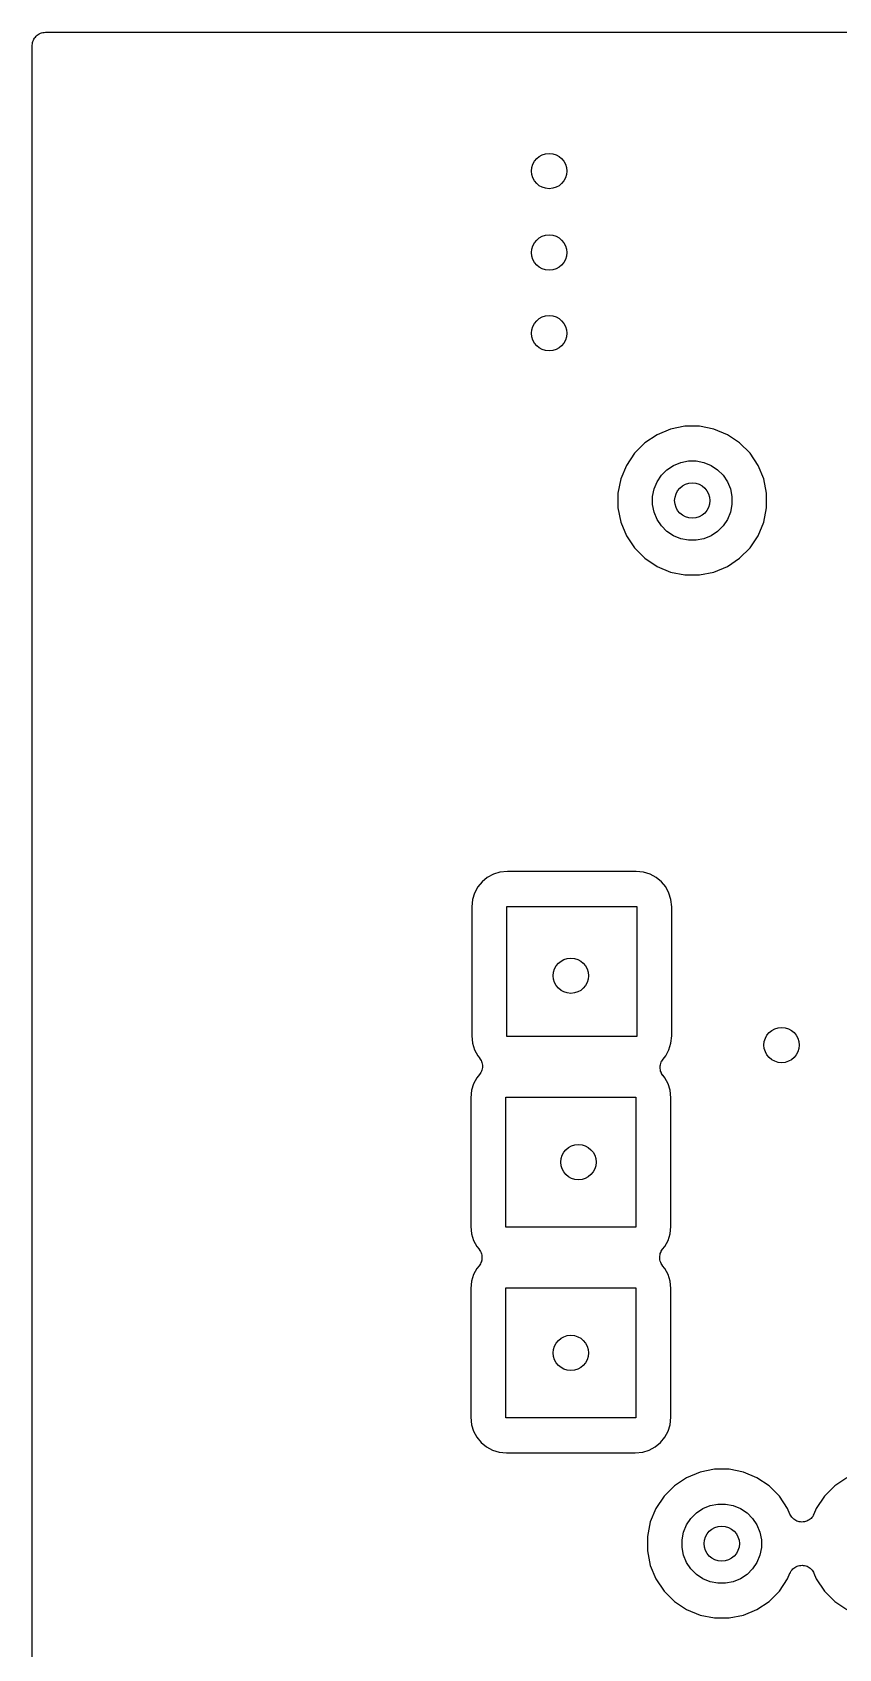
# Model space of a CAD drawing. Extents: x 3.6 to 7.49, y -4.48 to -2.36.
# Drawn here: x 3.598 to 3.964, y -3.124 to -2.391 of the extents above; entities that cross this region are included whole.
import ezdxf

# ---------------------------------------------------------------- set-up
doc = ezdxf.new("R2010")
doc.units = 0
doc.header["$MEASUREMENT"] = 0
doc.layers.add('BLACK', color=7, linetype='CONTINUOUS')

msp = doc.modelspace()

# ---------------------------------------------------------------- linework, layer by layer
at = {"layer": 'BLACK', "linetype": 'CONTINUOUS'}
for p, q in [((3.59942, -2.39269), (3.59978, -2.39227)), ((3.59978, -2.39227), (3.59979, -2.39225)), ((3.59979, -2.39225), (3.59981, -2.39224)), ((3.59981, -2.39224), (3.60024, -2.39189)), ((3.60024, -2.39189), (3.60067, -2.39154)), ((3.60067, -2.39154), (3.60069, -2.39153)), ((3.60069, -2.39153), (3.6007, -2.39152)), ((3.6007, -2.39152), (3.6012, -2.39126)), ((3.6012, -2.39126), (3.60169, -2.391)), ((3.60169, -2.391), (3.60171, -2.39099)), ((3.60171, -2.39099), (3.60172, -2.39098)), ((3.60172, -2.39098), (3.60226, -2.39082)), ((3.60226, -2.39082), (3.60279, -2.39066)), ((3.60279, -2.39066), (3.60281, -2.39066)), ((3.60281, -2.39066), (3.60283, -2.39066)), ((3.60283, -2.39066), (3.60338, -2.39061)), ((3.60338, -2.39061), (3.60394, -2.39055)), ((3.60394, -2.39055), (4.10394, -2.39055)), ((3.59803, -2.39637), (3.59809, -2.39582)), ((3.59803, -2.39641), (3.59803, -2.39637)), ((3.59803, -2.39642), (3.59803, -2.39641)), ((3.59803, -2.39642), (3.59803, -2.39642)), ((3.59803, -2.39646), (3.59803, -2.39642)), ((3.59803, -4.07664), (3.59803, -2.39646)), ((3.59809, -2.39582), (3.59815, -2.39527)), ((3.59815, -2.39527), (3.59816, -2.39525)), ((3.59816, -2.39523), (3.59833, -2.3947)), ((3.59816, -2.39525), (3.59816, -2.39523)), ((3.59833, -2.3947), (3.59849, -2.39417)), ((3.59849, -2.39417), (3.5985, -2.39415)), ((3.5985, -2.39415), (3.59851, -2.39413)), ((3.59851, -2.39413), (3.59878, -2.39364)), ((3.59878, -2.39364), (3.59904, -2.39315)), ((3.59904, -2.39315), (3.59905, -2.39314)), ((3.59905, -2.39314), (3.59906, -2.39312)), ((3.59906, -2.39312), (3.59942, -2.39269)), ((3.88165, -2.57324), (3.87612, -2.57694)), ((3.88779, -2.5707), (3.88165, -2.57324)), ((3.89431, -2.5694), (3.88779, -2.5707)), ((3.90096, -2.5694), (3.89431, -2.5694)), ((3.90748, -2.5707), (3.90096, -2.5694)), ((3.91362, -2.57324), (3.90748, -2.5707)), ((3.91915, -2.57694), (3.91362, -2.57324)), ((3.87142, -2.58164), (3.86773, -2.58716)), ((3.87612, -2.57694), (3.87142, -2.58164)), ((3.92385, -2.58164), (3.91915, -2.57694)), ((3.92754, -2.58716), (3.92385, -2.58164)), ((3.86773, -2.58716), (3.86519, -2.59331)), ((3.88366, -2.59168), (3.88616, -2.58917)), ((3.88616, -2.58917), (3.88911, -2.5872)), ((3.88911, -2.5872), (3.89239, -2.58584)), ((3.89239, -2.58584), (3.89586, -2.58515)), ((3.89586, -2.58515), (3.89941, -2.58515)), ((3.89941, -2.58515), (3.90289, -2.58584)), ((3.90289, -2.58584), (3.90616, -2.5872)), ((3.90616, -2.5872), (3.90911, -2.58917)), ((3.90911, -2.58917), (3.91162, -2.59168)), ((3.93009, -2.59331), (3.92754, -2.58716)), ((3.86519, -2.59331), (3.86389, -2.59983)), ((3.87964, -2.60138), (3.88033, -2.5979)), ((3.88033, -2.5979), (3.88169, -2.59462)), ((3.88169, -2.59462), (3.88366, -2.59168)), ((3.91162, -2.59168), (3.91359, -2.59462)), ((3.91359, -2.59462), (3.91495, -2.5979)), ((3.91495, -2.5979), (3.91564, -2.60138)), ((3.93139, -2.59983), (3.93009, -2.59331)), ((3.86389, -2.59983), (3.86389, -2.60647)), ((3.87964, -2.60492), (3.87964, -2.60138)), ((3.88033, -2.6084), (3.87964, -2.60492)), ((3.91564, -2.60492), (3.91495, -2.6084)), ((3.91564, -2.60138), (3.91564, -2.60492)), ((3.93139, -2.60647), (3.93139, -2.59983)), ((3.86389, -2.60647), (3.86519, -2.61299)), ((3.88169, -2.61168), (3.88033, -2.6084)), ((3.88366, -2.61462), (3.88169, -2.61168)), ((3.91359, -2.61168), (3.91162, -2.61462)), ((3.91495, -2.6084), (3.91359, -2.61168)), ((3.93009, -2.61299), (3.93139, -2.60647)), ((3.86519, -2.61299), (3.86773, -2.61914)), ((3.86773, -2.61914), (3.87142, -2.62466)), ((3.88616, -2.61713), (3.88366, -2.61462)), ((3.88911, -2.6191), (3.88616, -2.61713)), ((3.89239, -2.62046), (3.88911, -2.6191)), ((3.90616, -2.6191), (3.90289, -2.62046)), ((3.90911, -2.61713), (3.90616, -2.6191)), ((3.91162, -2.61462), (3.90911, -2.61713)), ((3.92514, -2.62273), (3.92754, -2.61914)), ((3.92754, -2.61914), (3.93009, -2.61299)), ((3.87142, -2.62466), (3.87612, -2.62936)), ((3.89586, -2.62115), (3.89239, -2.62046)), ((3.89941, -2.62115), (3.89586, -2.62115)), ((3.90289, -2.62046), (3.89941, -2.62115)), ((3.91915, -2.62936), (3.92385, -2.62466)), ((3.92385, -2.62466), (3.92514, -2.62273)), ((3.92514, -2.62273), (3.92514, -2.62273)), ((3.87612, -2.62936), (3.88165, -2.63306)), ((3.88165, -2.63306), (3.88779, -2.6356)), ((3.90748, -2.6356), (3.91362, -2.63306)), ((3.91362, -2.63306), (3.91915, -2.62936)), ((3.88779, -2.6356), (3.89431, -2.6369)), ((3.89431, -2.6369), (3.90096, -2.6369)), ((3.90096, -2.6369), (3.90748, -2.6356)), ((3.80733, -2.77278), (3.80459, -2.77424)), ((3.8103, -2.77188), (3.80733, -2.77278)), ((3.81368, -2.77155), (3.8103, -2.77188)), ((3.87215, -2.77155), (3.81368, -2.77155)), ((3.87553, -2.77188), (3.87215, -2.77155)), ((3.8785, -2.77278), (3.87553, -2.77188)), ((3.88123, -2.77424), (3.8785, -2.77278)), ((3.79877, -2.78135), (3.79787, -2.78431)), ((3.80023, -2.77861), (3.79877, -2.78135)), ((3.8022, -2.77621), (3.80023, -2.77861)), ((3.80459, -2.77424), (3.8022, -2.77621)), ((3.88363, -2.77621), (3.88123, -2.77424)), ((3.8856, -2.77861), (3.88363, -2.77621)), ((3.88706, -2.78135), (3.8856, -2.77861)), ((3.88796, -2.78431), (3.88706, -2.78135)), ((3.79787, -2.78431), (3.79753, -2.78769)), ((3.79753, -2.78769), (3.79753, -2.84617)), ((3.81339, -2.84646), (3.81339, -2.7874)), ((3.81339, -2.7874), (3.87244, -2.7874)), ((3.87244, -2.7874), (3.87244, -2.84646)), ((3.88829, -2.78769), (3.88796, -2.78431)), ((3.88829, -2.84617), (3.88829, -2.78769)), ((3.79753, -2.84617), (3.79787, -2.84954)), ((3.87244, -2.84646), (3.81339, -2.84646)), ((3.88796, -2.84954), (3.88829, -2.84617)), ((3.79787, -2.84954), (3.79877, -2.85251)), ((3.79877, -2.85251), (3.80023, -2.85525)), ((3.8856, -2.85525), (3.88706, -2.85251)), ((3.88706, -2.85251), (3.88796, -2.84954)), ((3.80023, -2.85525), (3.80105, -2.85625)), ((3.80105, -2.85625), (3.80107, -2.85628)), ((3.80107, -2.85628), (3.80107, -2.85628)), ((3.80107, -2.85628), (3.80107, -2.85628)), ((3.80107, -2.85628), (3.8011, -2.85631)), ((3.8011, -2.85631), (3.8014, -2.85678)), ((3.8014, -2.85678), (3.80171, -2.85724)), ((3.80171, -2.85724), (3.80172, -2.85726)), ((3.80172, -2.85726), (3.80173, -2.85728)), ((3.80173, -2.85728), (3.80193, -2.85779)), ((3.80212, -2.86176), (3.8019, -2.86227)), ((3.80193, -2.85779), (3.80214, -2.85831)), ((3.80213, -2.86172), (3.80212, -2.86174)), ((3.80212, -2.86174), (3.80212, -2.86176)), ((3.80224, -2.86118), (3.80213, -2.86172)), ((3.80214, -2.85831), (3.80215, -2.85833)), ((3.80215, -2.85833), (3.80216, -2.85835)), ((3.80216, -2.85835), (3.80226, -2.85889)), ((3.80236, -2.86064), (3.80224, -2.86118)), ((3.80226, -2.85889), (3.80236, -2.85944)), ((3.80236, -2.85944), (3.80236, -2.85946)), ((3.80236, -2.85946), (3.80237, -2.85948)), ((3.80237, -2.85948), (3.80236, -2.86003)), ((3.80236, -2.86003), (3.80236, -2.86059)), ((3.80236, -2.86059), (3.80236, -2.86061)), ((3.80236, -2.86061), (3.80236, -2.86064)), ((3.88306, -2.86099), (3.88307, -2.86043)), ((3.88307, -2.86101), (3.88306, -2.86099)), ((3.88307, -2.85988), (3.88308, -2.85986)), ((3.88307, -2.86043), (3.88307, -2.85988)), ((3.88307, -2.86103), (3.88307, -2.86101)), ((3.88317, -2.86158), (3.88307, -2.86103)), ((3.88308, -2.85984), (3.88319, -2.8593)), ((3.88308, -2.85986), (3.88308, -2.85984)), ((3.88328, -2.86212), (3.88317, -2.86158)), ((3.88319, -2.8593), (3.8833, -2.85875)), ((3.88328, -2.86214), (3.88328, -2.86212)), ((3.88329, -2.86217), (3.88328, -2.86214)), ((3.8835, -2.86268), (3.88329, -2.86217)), ((3.8833, -2.85875), (3.88331, -2.85873)), ((3.88331, -2.85871), (3.88353, -2.8582)), ((3.88331, -2.85873), (3.88331, -2.85871)), ((3.88353, -2.8582), (3.88374, -2.85769)), ((3.88374, -2.85769), (3.88375, -2.85767)), ((3.88375, -2.85767), (3.88376, -2.85765)), ((3.88376, -2.85765), (3.88408, -2.85719)), ((3.88408, -2.85719), (3.88438, -2.85673)), ((3.88438, -2.85673), (3.8856, -2.85525)), ((3.79837, -2.86796), (3.79747, -2.87093)), ((3.79983, -2.86522), (3.79837, -2.86796)), ((3.80105, -2.86374), (3.79983, -2.86522)), ((3.80136, -2.86328), (3.80105, -2.86374)), ((3.80167, -2.86283), (3.80136, -2.86328)), ((3.80168, -2.8628), (3.80167, -2.86283)), ((3.80169, -2.86278), (3.80168, -2.8628)), ((3.8019, -2.86227), (3.80169, -2.86278)), ((3.8837, -2.86319), (3.8835, -2.86268)), ((3.88372, -2.86321), (3.8837, -2.86319)), ((3.88372, -2.86323), (3.88372, -2.86321)), ((3.88403, -2.86369), (3.88372, -2.86323)), ((3.88433, -2.86416), (3.88403, -2.86369)), ((3.88436, -2.86419), (3.88433, -2.86416)), ((3.88436, -2.8642), (3.88436, -2.86419)), ((3.88436, -2.86419), (3.88436, -2.86419)), ((3.88438, -2.86422), (3.88436, -2.8642)), ((3.8852, -2.86522), (3.88438, -2.86422)), ((3.88667, -2.86796), (3.8852, -2.86522)), ((3.88757, -2.87093), (3.88667, -2.86796)), ((3.79747, -2.87093), (3.79714, -2.87431)), ((3.79714, -2.87431), (3.79714, -2.93278)), ((3.81299, -2.93307), (3.81299, -2.87402)), ((3.81299, -2.87402), (3.87205, -2.87402)), ((3.87205, -2.87402), (3.87205, -2.93307)), ((3.8879, -2.87431), (3.88757, -2.87093)), ((3.8879, -2.93278), (3.8879, -2.87431)), ((3.79714, -2.93278), (3.79747, -2.93616)), ((3.87205, -2.93307), (3.81299, -2.93307)), ((3.88757, -2.93616), (3.8879, -2.93278)), ((3.79747, -2.93616), (3.79837, -2.93913)), ((3.79837, -2.93913), (3.79983, -2.94186)), ((3.79983, -2.94186), (3.80085, -2.9431)), ((3.88419, -2.9431), (3.8852, -2.94186)), ((3.8852, -2.94186), (3.88667, -2.93913)), ((3.88667, -2.93913), (3.88757, -2.93616)), ((3.80085, -2.9431), (3.80088, -2.94313)), ((3.80116, -2.95014), (3.80085, -2.9506)), ((3.80088, -2.94313), (3.80088, -2.94313)), ((3.80088, -2.94313), (3.80088, -2.94313)), ((3.80088, -2.94313), (3.80091, -2.94317)), ((3.80091, -2.94317), (3.80121, -2.94363)), ((3.80147, -2.94968), (3.80116, -2.95014)), ((3.80121, -2.94363), (3.80151, -2.94409)), ((3.80148, -2.94966), (3.80147, -2.94968)), ((3.80149, -2.94964), (3.80148, -2.94966)), ((3.80171, -2.94913), (3.80149, -2.94964)), ((3.80151, -2.94409), (3.80152, -2.94412)), ((3.80152, -2.94412), (3.80153, -2.94413)), ((3.80153, -2.94413), (3.80174, -2.94465)), ((3.80192, -2.94862), (3.80171, -2.94913)), ((3.80174, -2.94465), (3.80195, -2.94516)), ((3.80193, -2.9486), (3.80192, -2.94862)), ((3.80194, -2.94857), (3.80193, -2.9486)), ((3.80205, -2.94803), (3.80194, -2.94857)), ((3.80195, -2.94516), (3.80195, -2.94518)), ((3.80195, -2.94518), (3.80196, -2.94521)), ((3.80196, -2.94521), (3.80206, -2.94575)), ((3.80216, -2.94749), (3.80205, -2.94803)), ((3.80206, -2.94575), (3.80217, -2.94629)), ((3.80217, -2.94689), (3.80216, -2.94744)), ((3.80216, -2.94744), (3.80216, -2.94747)), ((3.80216, -2.94747), (3.80216, -2.94749)), ((3.80217, -2.94629), (3.80217, -2.94632)), ((3.80217, -2.94632), (3.80217, -2.94634)), ((3.80217, -2.94634), (3.80217, -2.94689)), ((3.88287, -2.94681), (3.88288, -2.94626)), ((3.88287, -2.94736), (3.88287, -2.94681)), ((3.88287, -2.94739), (3.88287, -2.94736)), ((3.88287, -2.94741), (3.88287, -2.94739)), ((3.88298, -2.94795), (3.88287, -2.94741)), ((3.88288, -2.94621), (3.88299, -2.94567)), ((3.88288, -2.94623), (3.88288, -2.94621)), ((3.88288, -2.94626), (3.88288, -2.94623)), ((3.88308, -2.9485), (3.88298, -2.94795)), ((3.88299, -2.94567), (3.8831, -2.94513)), ((3.88309, -2.94852), (3.88308, -2.9485)), ((3.88309, -2.94854), (3.88309, -2.94852)), ((3.8833, -2.94905), (3.88309, -2.94854)), ((3.8831, -2.94513), (3.88311, -2.9451)), ((3.88311, -2.9451), (3.88312, -2.94508)), ((3.88312, -2.94508), (3.88333, -2.94457)), ((3.88351, -2.94957), (3.8833, -2.94905)), ((3.88333, -2.94457), (3.88354, -2.94406)), ((3.88352, -2.94959), (3.88351, -2.94957)), ((3.88353, -2.94961), (3.88352, -2.94959)), ((3.88383, -2.95007), (3.88353, -2.94961)), ((3.88354, -2.94406), (3.88356, -2.94404)), ((3.88356, -2.94404), (3.88357, -2.94402)), ((3.88357, -2.94402), (3.88388, -2.94356)), ((3.88413, -2.95053), (3.88383, -2.95007)), ((3.88388, -2.94356), (3.88419, -2.9431)), ((3.79747, -2.95754), (3.79714, -2.96092)), ((3.79837, -2.95457), (3.79747, -2.95754)), ((3.79983, -2.95184), (3.79837, -2.95457)), ((3.80085, -2.9506), (3.79983, -2.95184)), ((3.88416, -2.95057), (3.88413, -2.95053)), ((3.88419, -2.9506), (3.88416, -2.95057)), ((3.88416, -2.95057), (3.88416, -2.95057)), ((3.88416, -2.95057), (3.88416, -2.95057)), ((3.8852, -2.95184), (3.88419, -2.9506)), ((3.88667, -2.95457), (3.8852, -2.95184)), ((3.88757, -2.95754), (3.88667, -2.95457)), ((3.8879, -2.96092), (3.88757, -2.95754)), ((3.79714, -2.96092), (3.79714, -3.01939)), ((3.81299, -3.01969), (3.81299, -2.96063)), ((3.81299, -2.96063), (3.87205, -2.96063)), ((3.87205, -2.96063), (3.87205, -3.01969)), ((3.8879, -3.01939), (3.8879, -2.96092)), ((3.79714, -3.01939), (3.79747, -3.02277)), ((3.79747, -3.02277), (3.79837, -3.02574)), ((3.87205, -3.01969), (3.81299, -3.01969)), ((3.88667, -3.02574), (3.88757, -3.02277)), ((3.88757, -3.02277), (3.8879, -3.01939)), ((3.79837, -3.02574), (3.79983, -3.02848)), ((3.79983, -3.02848), (3.8018, -3.03087)), ((3.8018, -3.03087), (3.8042, -3.03284)), ((3.88084, -3.03284), (3.88324, -3.03087)), ((3.88324, -3.03087), (3.8852, -3.02848)), ((3.8852, -3.02848), (3.88667, -3.02574)), ((3.8042, -3.03284), (3.80694, -3.0343)), ((3.80694, -3.0343), (3.8099, -3.03521)), ((3.8099, -3.03521), (3.81328, -3.03554)), ((3.81328, -3.03554), (3.87176, -3.03554)), ((3.87176, -3.03554), (3.87513, -3.03521)), ((3.87513, -3.03521), (3.8781, -3.0343)), ((3.8781, -3.0343), (3.88084, -3.03284)), ((3.90118, -3.04432), (3.89504, -3.04686)), ((3.9077, -3.04302), (3.90118, -3.04432)), ((3.91435, -3.04302), (3.9077, -3.04302)), ((3.92087, -3.04432), (3.91435, -3.04302)), ((3.92701, -3.04686), (3.92087, -3.04432)), ((3.88951, -3.05056), (3.88481, -3.05526)), ((3.89504, -3.04686), (3.88951, -3.05056)), ((3.93254, -3.05056), (3.92701, -3.04686)), ((3.93724, -3.05526), (3.93254, -3.05056)), ((3.96235, -3.05056), (3.95764, -3.05526)), ((3.96787, -3.04686), (3.96235, -3.05056)), ((3.88481, -3.05526), (3.88112, -3.06079)), ((3.9025, -3.06082), (3.90577, -3.05946)), ((3.90577, -3.05946), (3.90925, -3.05877)), ((3.90925, -3.05877), (3.9128, -3.05877)), ((3.9128, -3.05877), (3.91627, -3.05946)), ((3.91627, -3.05946), (3.91955, -3.06082)), ((3.94093, -3.06079), (3.93724, -3.05526)), ((3.95764, -3.05526), (3.95395, -3.06079)), ((3.87857, -3.06693), (3.87728, -3.07345)), ((3.88112, -3.06079), (3.87857, -3.06693)), ((3.89507, -3.06825), (3.89704, -3.0653)), ((3.89704, -3.0653), (3.89955, -3.06279)), ((3.89955, -3.06279), (3.9025, -3.06082)), ((3.91955, -3.06082), (3.9225, -3.06279)), ((3.9225, -3.06279), (3.92501, -3.0653)), ((3.92501, -3.0653), (3.92698, -3.06825)), ((3.94198, -3.06333), (3.94093, -3.06079)), ((3.94225, -3.06382), (3.94198, -3.06333)), ((3.94252, -3.06433), (3.94225, -3.06382)), ((3.94252, -3.06434), (3.94252, -3.06433)), ((3.94253, -3.06435), (3.94252, -3.06434)), ((3.94289, -3.06479), (3.94253, -3.06435)), ((3.94324, -3.06523), (3.94289, -3.06479)), ((3.94325, -3.06523), (3.94324, -3.06523)), ((3.94326, -3.06524), (3.94325, -3.06523)), ((3.9437, -3.0656), (3.94326, -3.06524)), ((3.94413, -3.06596), (3.9437, -3.0656)), ((3.94414, -3.06597), (3.94413, -3.06596)), ((3.94415, -3.06597), (3.94414, -3.06597)), ((3.94465, -3.06624), (3.94415, -3.06597)), ((3.94514, -3.06651), (3.94465, -3.06624)), ((3.94515, -3.06651), (3.94514, -3.06651)), ((3.94516, -3.06652), (3.94515, -3.06651)), ((3.94571, -3.06669), (3.94516, -3.06652)), ((3.94624, -3.06685), (3.94571, -3.06669)), ((3.94625, -3.06686), (3.94624, -3.06685)), ((3.94626, -3.06686), (3.94625, -3.06686)), ((3.94682, -3.06692), (3.94626, -3.06686)), ((3.94739, -3.06698), (3.94682, -3.06692)), ((3.9474, -3.06698), (3.94739, -3.06698)), ((3.94741, -3.06698), (3.9474, -3.06698)), ((3.94796, -3.06693), (3.94741, -3.06698)), ((3.94854, -3.06687), (3.94796, -3.06693)), ((3.94855, -3.06687), (3.94854, -3.06687)), ((3.94856, -3.06687), (3.94855, -3.06687)), ((3.94909, -3.06671), (3.94856, -3.06687)), ((3.94964, -3.06655), (3.94909, -3.06671)), ((3.94965, -3.06655), (3.94964, -3.06655)), ((3.94966, -3.06654), (3.94965, -3.06655)), ((3.95015, -3.06629), (3.94966, -3.06654)), ((3.95067, -3.06602), (3.95015, -3.06629)), ((3.95068, -3.06601), (3.95067, -3.06601)), ((3.95067, -3.06601), (3.95067, -3.06602)), ((3.95113, -3.06565), (3.95068, -3.06601)), ((3.95157, -3.0653), (3.95113, -3.06565)), ((3.95158, -3.06528), (3.95157, -3.06529)), ((3.95157, -3.06529), (3.95157, -3.0653)), ((3.95195, -3.06485), (3.95158, -3.06528)), ((3.95231, -3.06442), (3.95195, -3.06485)), ((3.95232, -3.0644), (3.95231, -3.06441)), ((3.95231, -3.06441), (3.95231, -3.06442)), ((3.95259, -3.0639), (3.95232, -3.0644)), ((3.95286, -3.06341), (3.95259, -3.0639)), ((3.95287, -3.06339), (3.95286, -3.06341)), ((3.9529, -3.06333), (3.95287, -3.06339)), ((3.95287, -3.06339), (3.95287, -3.06339)), ((3.95287, -3.06339), (3.95287, -3.06339)), ((3.95395, -3.06079), (3.9529, -3.06333)), ((3.87728, -3.07345), (3.87728, -3.0801)), ((3.89302, -3.075), (3.89372, -3.07152)), ((3.89302, -3.07854), (3.89302, -3.075)), ((3.89372, -3.07152), (3.89507, -3.06825)), ((3.92698, -3.06825), (3.92833, -3.07152)), ((3.92833, -3.07152), (3.92902, -3.075)), ((3.92902, -3.075), (3.92902, -3.07854)), ((3.87728, -3.0801), (3.87857, -3.08662)), ((3.89372, -3.08202), (3.89302, -3.07854)), ((3.89507, -3.0853), (3.89372, -3.08202)), ((3.92833, -3.08202), (3.92698, -3.0853)), ((3.92902, -3.07854), (3.92833, -3.08202)), ((3.87857, -3.08662), (3.88112, -3.09276)), ((3.89704, -3.08825), (3.89507, -3.0853)), ((3.89955, -3.09075), (3.89704, -3.08825)), ((3.92501, -3.08825), (3.9225, -3.09075)), ((3.92698, -3.0853), (3.92501, -3.08825)), ((3.94202, -3.09014), (3.94229, -3.08965)), ((3.94229, -3.08965), (3.94256, -3.08914)), ((3.94256, -3.08914), (3.94257, -3.08914)), ((3.94257, -3.08913), (3.94294, -3.0887)), ((3.94257, -3.08914), (3.94257, -3.08913)), ((3.94294, -3.0887), (3.9433, -3.08826)), ((3.9433, -3.08826), (3.94331, -3.08825)), ((3.94331, -3.08825), (3.94332, -3.08825)), ((3.94332, -3.08825), (3.94376, -3.08789)), ((3.94376, -3.08789), (3.9442, -3.08754)), ((3.9442, -3.08754), (3.94421, -3.08753)), ((3.94421, -3.08753), (3.94422, -3.08752)), ((3.94422, -3.08752), (3.94473, -3.08726)), ((3.94473, -3.08726), (3.94522, -3.087)), ((3.94522, -3.087), (3.94523, -3.087)), ((3.94523, -3.087), (3.94524, -3.08699)), ((3.94524, -3.08699), (3.94579, -3.08683)), ((3.94579, -3.08683), (3.94632, -3.08667)), ((3.94632, -3.08667), (3.94633, -3.08667)), ((3.94633, -3.08667), (3.94634, -3.08667)), ((3.94634, -3.08667), (3.94692, -3.08662)), ((3.94692, -3.08662), (3.94747, -3.08657)), ((3.94747, -3.08657), (3.94748, -3.08657)), ((3.94748, -3.08657), (3.94749, -3.08657)), ((3.94749, -3.08657), (3.94806, -3.08663)), ((3.94806, -3.08663), (3.94862, -3.08669)), ((3.94862, -3.08669), (3.94863, -3.08669)), ((3.94863, -3.08669), (3.94864, -3.08669)), ((3.94864, -3.08669), (3.94917, -3.08686)), ((3.94917, -3.08686), (3.94972, -3.08702)), ((3.94972, -3.08702), (3.94973, -3.08703)), ((3.94973, -3.08703), (3.94974, -3.08703)), ((3.94974, -3.08703), (3.95023, -3.0873)), ((3.95023, -3.0873), (3.95073, -3.08757)), ((3.95073, -3.08757), (3.95074, -3.08758)), ((3.95074, -3.08758), (3.95075, -3.08758)), ((3.95075, -3.08758), (3.95118, -3.08794)), ((3.95118, -3.08794), (3.95162, -3.0883)), ((3.95162, -3.0883), (3.95163, -3.08831)), ((3.95163, -3.08831), (3.95164, -3.08832)), ((3.95164, -3.08832), (3.952, -3.08876)), ((3.952, -3.08876), (3.95235, -3.0892)), ((3.95235, -3.0892), (3.95236, -3.0892)), ((3.95236, -3.0892), (3.95237, -3.08921)), ((3.95237, -3.08921), (3.95263, -3.08972)), ((3.88112, -3.09276), (3.88481, -3.09828)), ((3.9025, -3.09272), (3.89955, -3.09075)), ((3.90577, -3.09408), (3.9025, -3.09272)), ((3.90925, -3.09477), (3.90577, -3.09408)), ((3.9128, -3.09477), (3.90925, -3.09477)), ((3.91627, -3.09408), (3.9128, -3.09477)), ((3.91955, -3.09272), (3.91627, -3.09408)), ((3.9225, -3.09075), (3.91955, -3.09272)), ((3.93724, -3.09828), (3.94093, -3.09276)), ((3.94093, -3.09276), (3.94198, -3.09021)), ((3.94198, -3.09021), (3.94201, -3.09016)), ((3.94201, -3.09015), (3.94202, -3.09014)), ((3.94201, -3.09016), (3.94201, -3.09015)), ((3.94201, -3.09016), (3.94201, -3.09016)), ((3.95263, -3.08972), (3.9529, -3.09021)), ((3.9529, -3.09021), (3.95395, -3.09276)), ((3.95395, -3.09276), (3.95764, -3.09828)), ((3.88481, -3.09828), (3.88951, -3.10299)), ((3.88951, -3.10299), (3.89504, -3.10668)), ((3.92701, -3.10668), (3.93254, -3.10299)), ((3.93254, -3.10299), (3.93724, -3.09828)), ((3.95764, -3.09828), (3.96235, -3.10299)), ((3.96235, -3.10299), (3.96787, -3.10668)), ((3.89504, -3.10668), (3.90118, -3.10922)), ((3.90118, -3.10922), (3.9077, -3.11052)), ((3.9077, -3.11052), (3.91435, -3.11052)), ((3.91435, -3.11052), (3.92087, -3.10922)), ((3.92087, -3.10922), (3.92701, -3.10668))]:
    msp.add_line(p, q, dxfattribs=at)
at = {"layer": 'BLACK'}
for centre in [(3.83268, -2.45354), (3.83268, -2.49055), (3.83268, -2.52717), (3.89764, -2.60315), (3.84252, -2.8189), (3.93819, -2.85039), (3.84597, -2.90354), (3.84252, -2.99016), (3.91102, -3.07677)]:
    msp.add_circle(centre, 0.008, dxfattribs=at)

doc.saveas('drawing.dxf')
